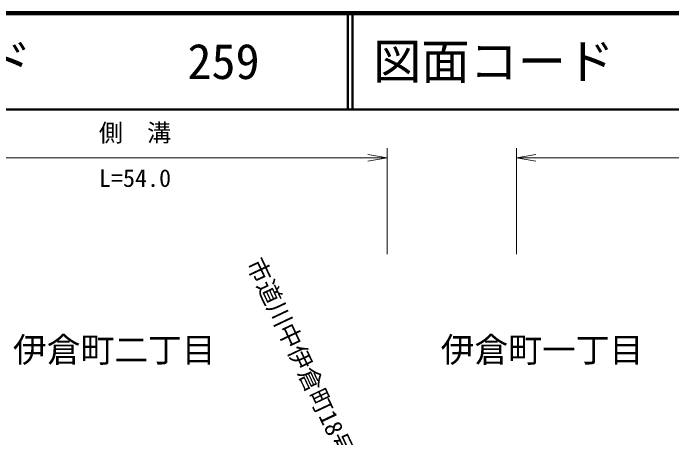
# Model space of a CAD drawing. Units: millimetres, scale not verified. Extents: x 40000 to 680000, y 20000 to 380000.
# Drawn here: x 83087 to 151340, y 335953 to 380000 of the extents above; entities that cross this region are included whole.
import ezdxf
from ezdxf.enums import TextEntityAlignment as Align

# ---------------------------------------------------------------- set-up
doc = ezdxf.new("R2010")
doc.units = ezdxf.units.MM
doc.header["$LTSCALE"] = 1000
for name, color, linetype, lineweight in [('M-BGD', 7, 'Continuous', 25), ('M-STR-HTXT', 7, 'Continuous', 13), ('M-TTL', 2, 'Continuous', 140), ('M-TTL-LINE', 7, 'Continuous', 50)]:
    doc.layers.add(name, color=color, linetype=linetype, lineweight=lineweight)
doc.layers.add('M-BMK-HTXT', color=7, linetype='Continuous')
doc.layers.add('M-TTL-TXT', color=7, linetype='Continuous')
doc.styles.add('ＭＳ ゴシック', font='')
doc.styles.get('ＭＳ ゴシック').set_extended_font_data('MS Gothic')

# ---------------------------------------------------------------- blocks, each defined once
blk = doc.blocks.new('open_arrow')
at = {"color": 0, "linetype": 'Continuous', "lineweight": -2}
blk.add_lwpolyline([(7.5, 1.25), (0, 0), (7.5, -1.25)], dxfattribs=at)

msp = doc.modelspace()

# ---------------------------------------------------------------- linework, layer by layer
at = {"layer": 'M-STR-HTXT'}
for p, q in [((121856, 355000), (121856, 366000)), ((135237, 355000), (135237, 366000)), ((69719, 365000), (121856, 365000)), ((135237, 365000), (321050, 365000))]:
    msp.add_line(p, q, dxfattribs=at)
at = {"layer": 'M-TTL'}
msp.add_line((680000, 380000), (40000, 380000), dxfattribs=at)
at = {"layer": 'M-TTL-LINE'}
for p, q in [((117750, 380000), (117750, 370000)), ((118250, 380000), (118250, 370000)), ((40000, 370000), (680000, 370000))]:
    msp.add_line(p, q, dxfattribs=at)

# ---------------------------------------------------------------- block references
at = {"layer": 'M-STR-HTXT', "xscale": 267, "yscale": 267, "rotation": 180}
msp.add_blockref('open_arrow', (121856, 365000), dxfattribs=at)
at = {"layer": 'M-STR-HTXT', "xscale": 267, "yscale": 267}
msp.add_blockref('open_arrow', (135237, 365000), dxfattribs=at)

# ---------------------------------------------------------------- texts
at = {"layer": 'M-BGD', "style": 'ＭＳ ゴシック'}
msp.add_text('市道川中伊倉町18号線', height=1833, rotation=295.26, dxfattribs=at).set_placement((106721, 353828), align=Align.BOTTOM_LEFT)
at = {"layer": 'M-BMK-HTXT', "style": 'ＭＳ ゴシック'}
for s, p in [('伊倉町二丁目', (83069, 343033)), ('伊倉町一丁目', (127389, 343033))]:
    msp.add_text(s, height=2566, dxfattribs=at).set_placement(p, align=Align.BOTTOM_LEFT)
at = {"layer": 'M-STR-HTXT', "style": 'ＭＳ ゴシック'}
for s, p in [('側\u3000溝', (95709, 366128)), ('L=54.0', (95709, 361429))]:
    msp.add_text(s, height=1833, dxfattribs=at).set_placement(p, align=Align.BOTTOM_CENTER)
at = {"layer": 'M-TTL-TXT', "style": 'ＭＳ ゴシック'}
for s, p in [('路線コード', (60000, 375000)), ('259', (101142, 375000)), ('図面コード', (120380, 375000))]:
    msp.add_text(s, height=3666, dxfattribs=at).set_placement(p, align=Align.MIDDLE_LEFT)

doc.saveas('drawing.dxf')
